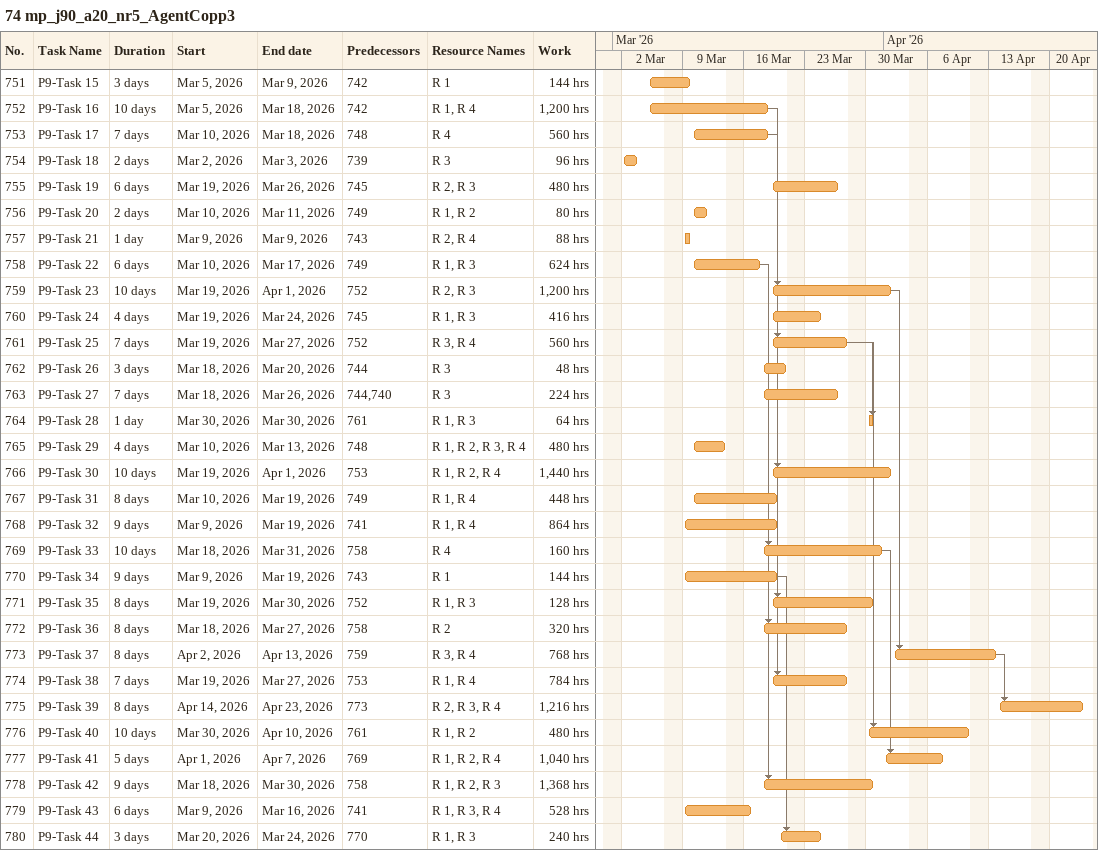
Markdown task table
74 mp_j90_a20_nr5_AgentCopp3

| ID | Task | Duration | Start | Finish | Predecessors | Resources | Work (h) |
|---|---|---|---|---|---|---|---|
| 751 | P9-Task 15 | 3d | 2026-03-05 | 2026-03-09 | 742 | R 1 | 144 |
| 752 | P9-Task 16 | 10d | 2026-03-05 | 2026-03-18 | 742 | R 1, R 4 | 1200 |
| 753 | P9-Task 17 | 7d | 2026-03-10 | 2026-03-18 | 748 | R 4 | 560 |
| 754 | P9-Task 18 | 2d | 2026-03-02 | 2026-03-03 | 739 | R 3 | 96 |
| 755 | P9-Task 19 | 6d | 2026-03-19 | 2026-03-26 | 745 | R 2, R 3 | 480 |
| 756 | P9-Task 20 | 2d | 2026-03-10 | 2026-03-11 | 749 | R 1, R 2 | 80 |
| 757 | P9-Task 21 | 1d | 2026-03-09 | 2026-03-09 | 743 | R 2, R 4 | 88 |
| 758 | P9-Task 22 | 6d | 2026-03-10 | 2026-03-17 | 749 | R 1, R 3 | 624 |
| 759 | P9-Task 23 | 10d | 2026-03-19 | 2026-04-01 | 752 | R 2, R 3 | 1200 |
| 760 | P9-Task 24 | 4d | 2026-03-19 | 2026-03-24 | 745 | R 1, R 3 | 416 |
| 761 | P9-Task 25 | 7d | 2026-03-19 | 2026-03-27 | 752 | R 3, R 4 | 560 |
| 762 | P9-Task 26 | 3d | 2026-03-18 | 2026-03-20 | 744 | R 3 | 48 |
| 763 | P9-Task 27 | 7d | 2026-03-18 | 2026-03-26 | 744, 740 | R 3 | 224 |
| 764 | P9-Task 28 | 1d | 2026-03-30 | 2026-03-30 | 761 | R 1, R 3 | 64 |
| 765 | P9-Task 29 | 4d | 2026-03-10 | 2026-03-13 | 748 | R 1, R 2, R 3, R 4 | 480 |
| 766 | P9-Task 30 | 10d | 2026-03-19 | 2026-04-01 | 753 | R 1, R 2, R 4 | 1440 |
| 767 | P9-Task 31 | 8d | 2026-03-10 | 2026-03-19 | 749 | R 1, R 4 | 448 |
| 768 | P9-Task 32 | 9d | 2026-03-09 | 2026-03-19 | 741 | R 1, R 4 | 864 |
| 769 | P9-Task 33 | 10d | 2026-03-18 | 2026-03-31 | 758 | R 4 | 160 |
| 770 | P9-Task 34 | 9d | 2026-03-09 | 2026-03-19 | 743 | R 1 | 144 |
| 771 | P9-Task 35 | 8d | 2026-03-19 | 2026-03-30 | 752 | R 1, R 3 | 128 |
| 772 | P9-Task 36 | 8d | 2026-03-18 | 2026-03-27 | 758 | R 2 | 320 |
| 773 | P9-Task 37 | 8d | 2026-04-02 | 2026-04-13 | 759 | R 3, R 4 | 768 |
| 774 | P9-Task 38 | 7d | 2026-03-19 | 2026-03-27 | 753 | R 1, R 4 | 784 |
| 775 | P9-Task 39 | 8d | 2026-04-14 | 2026-04-23 | 773 | R 2, R 3, R 4 | 1216 |
| 776 | P9-Task 40 | 10d | 2026-03-30 | 2026-04-10 | 761 | R 1, R 2 | 480 |
| 777 | P9-Task 41 | 5d | 2026-04-01 | 2026-04-07 | 769 | R 1, R 2, R 4 | 1040 |
| 778 | P9-Task 42 | 9d | 2026-03-18 | 2026-03-30 | 758 | R 1, R 2, R 3 | 1368 |
| 779 | P9-Task 43 | 6d | 2026-03-09 | 2026-03-16 | 741 | R 1, R 3, R 4 | 528 |
| 780 | P9-Task 44 | 3d | 2026-03-20 | 2026-03-24 | 770 | R 1, R 3 | 240 |
